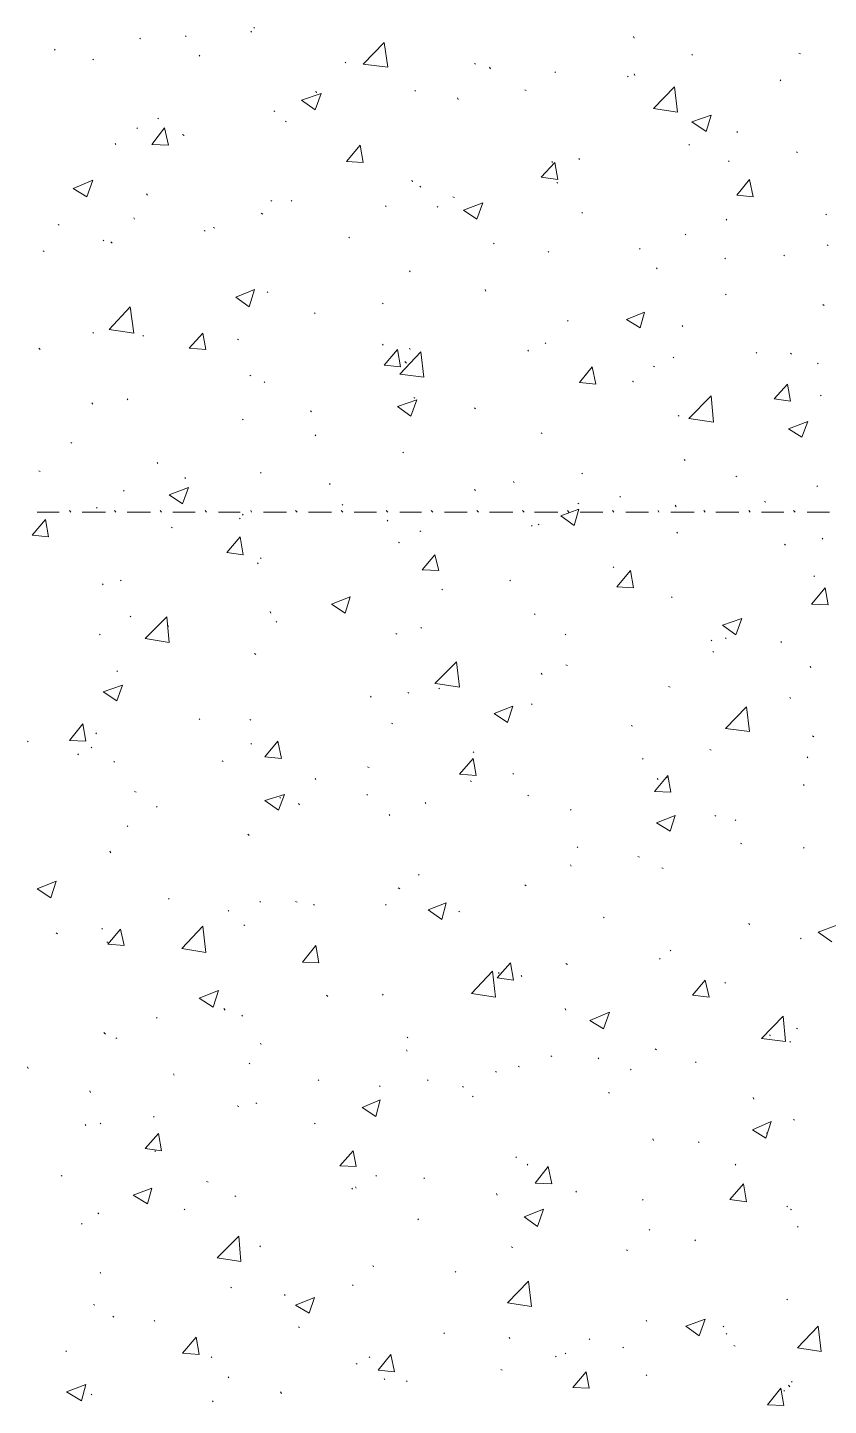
# Model space of a CAD drawing. Header units: millimetres. Extents: x 2928 to 3112, y 1220 to 1280.
# Drawn here: x 2953.438 to 2955.221, y 1250.22 to 1253.287 of the extents above; entities that cross this region are included whole.
import ezdxf

# ---------------------------------------------------------------- set-up
doc = ezdxf.new("R2010")
doc.units = ezdxf.units.MM

msp = doc.modelspace()

# ---------------------------------------------------------------- linework, layer by layer
at = {"color": 92, "linetype": 'Continuous', "lineweight": 13, "true_color": 0x00b800}
for points in [[(2953.9365, 1253.27713), (2953.93483, 1253.27879), (2953.93483, 1253.27879)], [(2953.94316, 1253.28546), (2953.9415, 1253.28713), (2953.9415, 1253.28713)], [(2953.68983, 1253.26213), (2953.68816, 1253.26379), (2953.68816, 1253.26379)], [(2953.7915, 1253.26713), (2953.78983, 1253.26879), (2953.78983, 1253.26879)], [(2954.18483, 1253.20546), (2954.2315, 1253.25379), (2954.2315, 1253.25379)], [(2954.23984, 1253.19879), (2954.2315, 1253.25379), (2954.2315, 1253.25379)], [(2954.78818, 1253.26379), (2954.78651, 1253.26713), (2954.78651, 1253.26713)], [(2953.49982, 1253.23713), (2953.49816, 1253.23879), (2953.49816, 1253.23879)], [(2953.58483, 1253.21546), (2953.58316, 1253.21713), (2953.58316, 1253.21713)], [(2953.8215, 1253.22379), (2953.81983, 1253.22546), (2953.81983, 1253.22546)], [(2954.91818, 1253.22546), (2954.91651, 1253.22713), (2954.91651, 1253.22713)], [(2955.15818, 1253.22879), (2955.15485, 1253.23046), (2955.15485, 1253.23046)], [(2954.1465, 1253.20879), (2954.14483, 1253.21046), (2954.14483, 1253.21046)], [(2954.18483, 1253.20546), (2954.23984, 1253.19879), (2954.23984, 1253.19879)], [(2954.43484, 1253.20546), (2954.43317, 1253.20713), (2954.43317, 1253.20713)], [(2954.46817, 1253.19546), (2954.46651, 1253.19879), (2954.46651, 1253.19879)], [(2954.61317, 1253.18712), (2954.61151, 1253.18879), (2954.61151, 1253.18879)], [(2954.78984, 1253.18046), (2954.78818, 1253.18379), (2954.78818, 1253.18379)], [(2954.77484, 1253.17712), (2954.77318, 1253.17879), (2954.77318, 1253.17879)], [(2954.83151, 1253.10712), (2954.87818, 1253.15546), (2954.87818, 1253.15546)], [(2954.88484, 1253.09879), (2954.87818, 1253.15546), (2954.87818, 1253.15546)], [(2955.11485, 1253.16879), (2955.11318, 1253.17046), (2955.11318, 1253.17046)], [(2954.04817, 1253.12546), (2954.0915, 1253.14046), (2954.0915, 1253.14046)], [(2954.04817, 1253.12546), (2954.07817, 1253.10379), (2954.07817, 1253.10379)], [(2954.07817, 1253.10379), (2954.0915, 1253.14046), (2954.0915, 1253.14046)], [(2954.0815, 1253.14212), (2954.07983, 1253.14546), (2954.07983, 1253.14546)], [(2954.3015, 1253.14546), (2954.29984, 1253.14712), (2954.29984, 1253.14712)], [(2954.3965, 1253.12712), (2954.39484, 1253.13046), (2954.39484, 1253.13046)], [(2954.54817, 1253.14712), (2954.54484, 1253.14879), (2954.54484, 1253.14879)], [(2953.98816, 1253.10046), (2953.9865, 1253.10212), (2953.9865, 1253.10212)], [(2954.83151, 1253.10712), (2954.88484, 1253.09879), (2954.88484, 1253.09879)], [(2954.91651, 1253.07712), (2954.95985, 1253.09212), (2954.95985, 1253.09212)], [(2954.94818, 1253.05546), (2954.95985, 1253.09212), (2954.95985, 1253.09212)], [(2953.68316, 1253.06212), (2953.68149, 1253.06379), (2953.68149, 1253.06379)], [(2953.71483, 1253.02712), (2953.74316, 1253.06379), (2953.74316, 1253.06379)], [(2953.72983, 1253.08379), (2953.72816, 1253.08546), (2953.72816, 1253.08546)], [(2953.75149, 1253.02546), (2953.74316, 1253.06379), (2953.74316, 1253.06379)], [(2954.01483, 1253.07712), (2954.0115, 1253.07879), (2954.0115, 1253.07879)], [(2954.91651, 1253.07712), (2954.94818, 1253.05546), (2954.94818, 1253.05546)], [(2953.63483, 1253.02712), (2953.63316, 1253.02879), (2953.63316, 1253.02879)], [(2953.7865, 1253.04712), (2953.78316, 1253.04879), (2953.78316, 1253.04879)], [(2955.01818, 1253.05379), (2955.01651, 1253.05546), (2955.01651, 1253.05546)], [(2953.71483, 1253.02712), (2953.75149, 1253.02546), (2953.75149, 1253.02546)], [(2954.14817, 1252.98879), (2954.17817, 1253.02546), (2954.17817, 1253.02546)], [(2954.18483, 1252.98712), (2954.17817, 1253.02546), (2954.17817, 1253.02546)], [(2954.91151, 1253.02546), (2954.90984, 1253.02712), (2954.90984, 1253.02712)], [(2955.15151, 1253.00879), (2955.14985, 1253.01046), (2955.14985, 1253.01046)], [(2954.14817, 1252.98879), (2954.18483, 1252.98712), (2954.18483, 1252.98712)], [(2954.58151, 1252.95379), (2954.61151, 1252.98712), (2954.61151, 1252.98712)], [(2954.60651, 1252.98712), (2954.60484, 1252.98879), (2954.60484, 1252.98879)], [(2954.61817, 1252.94879), (2954.61151, 1252.98712), (2954.61151, 1252.98712)], [(2954.66651, 1252.99379), (2954.66484, 1252.99546), (2954.66484, 1252.99546)], [(2954.99985, 1252.98879), (2954.99818, 1252.99046), (2954.99818, 1252.99046)], [(2953.53983, 1252.92879), (2953.58316, 1252.94712), (2953.58316, 1252.94712)], [(2953.56983, 1252.91045), (2953.58316, 1252.94712), (2953.58316, 1252.94712)], [(2954.29484, 1252.94379), (2954.29317, 1252.94712), (2954.29317, 1252.94712)], [(2954.58151, 1252.95379), (2954.61817, 1252.94879), (2954.61817, 1252.94879)], [(2954.61817, 1252.94045), (2954.61651, 1252.94212), (2954.61651, 1252.94212)], [(2955.01651, 1252.91379), (2955.04485, 1252.94879), (2955.04485, 1252.94879)], [(2955.05318, 1252.91045), (2955.04485, 1252.94879), (2955.04485, 1252.94879)], [(2953.53983, 1252.92879), (2953.56983, 1252.91045), (2953.56983, 1252.91045)], [(2953.70483, 1252.91379), (2953.70316, 1252.91712), (2953.70316, 1252.91712)], [(2954.31317, 1252.93212), (2954.3115, 1252.93379), (2954.3115, 1252.93379)], [(2954.38817, 1252.90879), (2954.38484, 1252.91045), (2954.38484, 1252.91045)], [(2955.01651, 1252.91379), (2955.05318, 1252.91045), (2955.05318, 1252.91045)], [(2953.9815, 1252.90045), (2953.97983, 1252.90212), (2953.97983, 1252.90212)], [(2954.0265, 1252.90045), (2954.02483, 1252.90212), (2954.02483, 1252.90212)], [(2954.2365, 1252.88879), (2954.23484, 1252.89045), (2954.23484, 1252.89045)], [(2954.3515, 1252.88712), (2954.34984, 1252.88879), (2954.34984, 1252.88879)], [(2954.40817, 1252.88045), (2954.4515, 1252.89712), (2954.4515, 1252.89712)], [(2954.40817, 1252.88045), (2954.43817, 1252.86045), (2954.43817, 1252.86045)], [(2954.43817, 1252.86045), (2954.4515, 1252.89712), (2954.4515, 1252.89712)], [(2954.67317, 1252.87379), (2954.67151, 1252.87545), (2954.67151, 1252.87545)], [(2953.50816, 1252.84712), (2953.50649, 1252.84879), (2953.50649, 1252.84879)], [(2953.67649, 1252.86045), (2953.67483, 1252.86379), (2953.67483, 1252.86379)], [(2953.9615, 1252.87212), (2953.95816, 1252.87379), (2953.95816, 1252.87379)], [(2954.99485, 1252.85879), (2954.99318, 1252.86045), (2954.99318, 1252.86045)], [(2955.21652, 1252.87045), (2955.21485, 1252.87212), (2955.21485, 1252.87212)], [(2953.60816, 1252.81212), (2953.60649, 1252.81379), (2953.60649, 1252.81379)], [(2953.83316, 1252.83379), (2953.8315, 1252.83545), (2953.8315, 1252.83545)], [(2953.85483, 1252.84045), (2953.8515, 1252.84212), (2953.8515, 1252.84212)], [(2954.15483, 1252.81879), (2954.15317, 1252.82045), (2954.15317, 1252.82045)], [(2954.90318, 1252.82545), (2954.90151, 1252.82712), (2954.90151, 1252.82712)], [(2953.47482, 1252.78879), (2953.47316, 1252.79045), (2953.47316, 1252.79045)], [(2953.62649, 1252.80712), (2953.62316, 1252.81045), (2953.62316, 1252.81045)], [(2954.47651, 1252.80545), (2954.47484, 1252.80712), (2954.47484, 1252.80712)], [(2954.59817, 1252.78712), (2954.59651, 1252.78879), (2954.59651, 1252.78879)], [(2954.80151, 1252.79379), (2954.79984, 1252.79545), (2954.79984, 1252.79545)], [(2955.21985, 1252.80212), (2955.21818, 1252.80379), (2955.21818, 1252.80379)], [(2954.83984, 1252.75045), (2954.83818, 1252.75212), (2954.83818, 1252.75212)], [(2954.99151, 1252.77212), (2954.98985, 1252.77379), (2954.98985, 1252.77379)], [(2955.12318, 1252.77879), (2955.12151, 1252.78045), (2955.12151, 1252.78045)], [(2954.28984, 1252.74379), (2954.28817, 1252.74545), (2954.28817, 1252.74545)], [(2953.9015, 1252.68712), (2953.94316, 1252.70378), (2953.94316, 1252.70378)], [(2953.9315, 1252.66545), (2953.94316, 1252.70378), (2953.94316, 1252.70378)], [(2953.97316, 1252.69712), (2953.9715, 1252.69878), (2953.9715, 1252.69878)], [(2954.45817, 1252.70045), (2954.4565, 1252.70378), (2954.4565, 1252.70378)], [(2954.99318, 1252.69212), (2954.99151, 1252.69378), (2954.99151, 1252.69378)], [(2953.61983, 1252.61545), (2953.66649, 1252.66545), (2953.66649, 1252.66545)], [(2953.67483, 1252.60712), (2953.66649, 1252.66545), (2953.66649, 1252.66545)], [(2953.66816, 1252.65878), (2953.66649, 1252.66045), (2953.66649, 1252.66045)], [(2953.9015, 1252.68712), (2953.9315, 1252.66545), (2953.9315, 1252.66545)], [(2954.22984, 1252.67212), (2954.22817, 1252.67378), (2954.22817, 1252.67378)], [(2955.21152, 1252.66878), (2955.20818, 1252.67045), (2955.20818, 1252.67045)], [(2954.07817, 1252.65045), (2954.0765, 1252.65212), (2954.0765, 1252.65212)], [(2954.64151, 1252.63378), (2954.63984, 1252.63545), (2954.63984, 1252.63545)], [(2954.77151, 1252.63712), (2954.81151, 1252.65378), (2954.81151, 1252.65378)], [(2954.77151, 1252.63712), (2954.80151, 1252.61878), (2954.80151, 1252.61878)], [(2954.80151, 1252.61878), (2954.81151, 1252.65378), (2954.81151, 1252.65378)], [(2953.58483, 1252.60712), (2953.58316, 1252.60878), (2953.58316, 1252.60878)], [(2953.61983, 1252.61545), (2953.67483, 1252.60712), (2953.67483, 1252.60712)], [(2953.69649, 1252.60045), (2953.69483, 1252.60212), (2953.69483, 1252.60212)], [(2953.79816, 1252.57378), (2953.82816, 1252.60712), (2953.82816, 1252.60712)], [(2953.83483, 1252.57045), (2953.82816, 1252.60712), (2953.82816, 1252.60712)], [(2954.89651, 1252.62212), (2954.89484, 1252.62378), (2954.89484, 1252.62378)], [(2953.46649, 1252.57045), (2953.46316, 1252.57378), (2953.46316, 1252.57378)], [(2953.79816, 1252.57378), (2953.83483, 1252.57045), (2953.83483, 1252.57045)], [(2953.90816, 1252.59212), (2953.90483, 1252.59378), (2953.90483, 1252.59378)], [(2954.22984, 1252.58045), (2954.22817, 1252.58212), (2954.22817, 1252.58212)], [(2954.2315, 1252.53545), (2954.2615, 1252.57045), (2954.2615, 1252.57045)], [(2954.26817, 1252.53212), (2954.2615, 1252.57045), (2954.2615, 1252.57045)], [(2954.28984, 1252.57045), (2954.28817, 1252.57378), (2954.28817, 1252.57378)], [(2954.55317, 1252.56712), (2954.55151, 1252.56878), (2954.55151, 1252.56878)], [(2954.59151, 1252.58378), (2954.58984, 1252.58545), (2954.58984, 1252.58545)], [(2954.2665, 1252.51545), (2954.31317, 1252.56545), (2954.31317, 1252.56545)], [(2954.2815, 1252.54045), (2954.27817, 1252.54378), (2954.27817, 1252.54378)], [(2954.31984, 1252.50878), (2954.31317, 1252.56545), (2954.31317, 1252.56545)], [(2954.87651, 1252.55212), (2954.87484, 1252.55378), (2954.87484, 1252.55378)], [(2955.06151, 1252.56212), (2955.05985, 1252.56378), (2955.05985, 1252.56378)], [(2955.13818, 1252.56045), (2955.13651, 1252.56212), (2955.13651, 1252.56212)], [(2955.19818, 1252.53878), (2955.19652, 1252.54045), (2955.19652, 1252.54045)], [(2953.93483, 1252.51212), (2953.93316, 1252.51378), (2953.93316, 1252.51378)], [(2954.2315, 1252.53545), (2954.26817, 1252.53212), (2954.26817, 1252.53212)], [(2954.2665, 1252.51545), (2954.31984, 1252.50878), (2954.31984, 1252.50878)], [(2954.66651, 1252.49712), (2954.69484, 1252.53212), (2954.69484, 1252.53212)], [(2954.68151, 1252.51378), (2954.67984, 1252.51545), (2954.67984, 1252.51545)], [(2954.70318, 1252.49378), (2954.69484, 1252.53212), (2954.69484, 1252.53212)], [(2954.83318, 1252.53212), (2954.83151, 1252.53378), (2954.83151, 1252.53378)], [(2953.9665, 1252.49712), (2953.96483, 1252.49878), (2953.96483, 1252.49878)], [(2954.66651, 1252.49712), (2954.70318, 1252.49378), (2954.70318, 1252.49378)], [(2954.78651, 1252.49878), (2954.78484, 1252.50045), (2954.78484, 1252.50045)], [(2955.09985, 1252.46045), (2955.12985, 1252.49378), (2955.12985, 1252.49378)], [(2955.13651, 1252.45545), (2955.12985, 1252.49378), (2955.12985, 1252.49378)], [(2953.58316, 1252.44878), (2953.58149, 1252.45211), (2953.58149, 1252.45211)], [(2953.66149, 1252.45878), (2953.65983, 1252.46045), (2953.65983, 1252.46045)], [(2954.2615, 1252.44378), (2954.30484, 1252.45878), (2954.30484, 1252.45878)], [(2954.2915, 1252.42211), (2954.30484, 1252.45878), (2954.30484, 1252.45878)], [(2954.29984, 1252.46211), (2954.29817, 1252.46378), (2954.29817, 1252.46378)], [(2954.90984, 1252.41711), (2954.95985, 1252.46711), (2954.95985, 1252.46711)], [(2954.96485, 1252.40878), (2954.95985, 1252.46711), (2954.95985, 1252.46711)], [(2955.09985, 1252.46045), (2955.13651, 1252.45545), (2955.13651, 1252.45545)], [(2955.20485, 1252.46711), (2955.20318, 1252.46878), (2955.20318, 1252.46878)], [(2953.91816, 1252.41378), (2953.9165, 1252.41545), (2953.9165, 1252.41545)], [(2954.06983, 1252.43211), (2954.06817, 1252.43378), (2954.06817, 1252.43378)], [(2954.2615, 1252.44378), (2954.2915, 1252.42211), (2954.2915, 1252.42211)], [(2954.43484, 1252.43878), (2954.43317, 1252.44045), (2954.43317, 1252.44045)], [(2954.88818, 1252.42211), (2954.88651, 1252.42378), (2954.88651, 1252.42378)], [(2954.90984, 1252.41711), (2954.96485, 1252.40878), (2954.96485, 1252.40878)], [(2954.58317, 1252.38378), (2954.58151, 1252.38545), (2954.58151, 1252.38545)], [(2955.13151, 1252.39378), (2955.17485, 1252.41045), (2955.17485, 1252.41045)], [(2955.13151, 1252.39378), (2955.16152, 1252.37545), (2955.16152, 1252.37545)], [(2955.16152, 1252.37545), (2955.17485, 1252.41045), (2955.17485, 1252.41045)], [(2953.53649, 1252.36211), (2953.53483, 1252.36378), (2953.53483, 1252.36378)], [(2954.07983, 1252.37878), (2954.07817, 1252.38045), (2954.07817, 1252.38045)], [(2954.27484, 1252.34045), (2954.27317, 1252.34211), (2954.27317, 1252.34211)], [(2954.90151, 1252.32378), (2954.89984, 1252.32545), (2954.89984, 1252.32545)], [(2953.46649, 1252.29878), (2953.46316, 1252.30045), (2953.46316, 1252.30045)], [(2953.72816, 1252.31711), (2953.72649, 1252.31878), (2953.72649, 1252.31878)], [(2953.95816, 1252.29545), (2953.9565, 1252.29711), (2953.9565, 1252.29711)], [(2954.67317, 1252.29378), (2954.67151, 1252.29545), (2954.67151, 1252.29545)], [(2953.75316, 1252.24711), (2953.7965, 1252.26378), (2953.7965, 1252.26378)], [(2953.78316, 1252.22711), (2953.7965, 1252.26378), (2953.7965, 1252.26378)], [(2953.78983, 1252.28378), (2953.78816, 1252.28545), (2953.78816, 1252.28545)], [(2954.1115, 1252.27045), (2954.10983, 1252.27211), (2954.10983, 1252.27211)], [(2954.52151, 1252.27378), (2954.51984, 1252.27711), (2954.51984, 1252.27711)], [(2955.01651, 1252.28711), (2955.01485, 1252.28878), (2955.01485, 1252.28878)], [(2955.19652, 1252.26545), (2955.19485, 1252.26711), (2955.19485, 1252.26711)], [(2953.65316, 1252.25544), (2953.65149, 1252.25711), (2953.65149, 1252.25711)], [(2953.75316, 1252.24711), (2953.78316, 1252.22711), (2953.78316, 1252.22711)], [(2954.43484, 1252.25711), (2954.43317, 1252.25878), (2954.43317, 1252.25878)], [(2954.75818, 1252.24211), (2954.75651, 1252.24378), (2954.75651, 1252.24378)], [(2955.08151, 1252.23044), (2955.07818, 1252.23211), (2955.07818, 1252.23211)], [(2953.59316, 1252.21711), (2953.59149, 1252.21878), (2953.59149, 1252.21878)], [(2953.91816, 1252.20211), (2953.9165, 1252.20378), (2953.9165, 1252.20378)], [(2954.13983, 1252.22378), (2954.13817, 1252.22544), (2954.13817, 1252.22544)], [(2954.62484, 1252.20044), (2954.66484, 1252.21544), (2954.66484, 1252.21544)], [(2954.62484, 1252.20044), (2954.65484, 1252.17878), (2954.65484, 1252.17878)], [(2954.65484, 1252.17878), (2954.66484, 1252.21544), (2954.66484, 1252.21544)], [(2954.66484, 1252.22711), (2954.66317, 1252.22878), (2954.66317, 1252.22878)], [(2954.88151, 1252.22044), (2954.87984, 1252.22378), (2954.87984, 1252.22378)], [(2953.44816, 1252.15711), (2953.47816, 1252.19211), (2953.47816, 1252.19211)], [(2953.48482, 1252.15378), (2953.47816, 1252.19211), (2953.47816, 1252.19211)], [(2953.75983, 1252.17378), (2953.75816, 1252.17544), (2953.75816, 1252.17544)], [(2953.9115, 1252.19378), (2953.90983, 1252.19544), (2953.90983, 1252.19544)], [(2954.23984, 1252.18878), (2954.23817, 1252.19044), (2954.23817, 1252.19044)], [(2954.56151, 1252.17711), (2954.55984, 1252.17878), (2954.55984, 1252.17878)], [(2954.57651, 1252.18044), (2954.57484, 1252.18211), (2954.57484, 1252.18211)], [(2953.44816, 1252.15711), (2953.48482, 1252.15378), (2953.48482, 1252.15378)], [(2953.8815, 1252.11878), (2953.9115, 1252.15378), (2953.9115, 1252.15378)], [(2953.91816, 1252.11378), (2953.9115, 1252.15378), (2953.9115, 1252.15378)], [(2954.2665, 1252.14044), (2954.26317, 1252.14211), (2954.26317, 1252.14211)], [(2954.31317, 1252.16544), (2954.3115, 1252.16711), (2954.3115, 1252.16711)], [(2954.88484, 1252.16211), (2954.88318, 1252.16378), (2954.88318, 1252.16378)], [(2955.20818, 1252.14878), (2955.20652, 1252.15044), (2955.20652, 1252.15044)], [(2953.8815, 1252.11878), (2953.91816, 1252.11378), (2953.91816, 1252.11378)], [(2954.3165, 1252.08044), (2954.34484, 1252.11378), (2954.34484, 1252.11378)], [(2954.35317, 1252.07878), (2954.34484, 1252.11378), (2954.34484, 1252.11378)], [(2955.12485, 1252.13544), (2955.12318, 1252.13711), (2955.12318, 1252.13711)], [(2953.9515, 1252.09378), (2953.94983, 1252.09544), (2953.94983, 1252.09544)], [(2953.95816, 1252.10544), (2953.9565, 1252.10711), (2953.9565, 1252.10711)], [(2954.3165, 1252.08044), (2954.35317, 1252.07878), (2954.35317, 1252.07878)], [(2954.74318, 1252.08544), (2954.74151, 1252.08711), (2954.74151, 1252.08711)], [(2954.74984, 1252.04211), (2954.77984, 1252.07878), (2954.77984, 1252.07878)], [(2954.78651, 1252.04044), (2954.77984, 1252.07878), (2954.77984, 1252.07878)], [(2953.60649, 1252.04711), (2953.60483, 1252.04878), (2953.60483, 1252.04878)], [(2953.64649, 1252.05544), (2953.64483, 1252.05711), (2953.64483, 1252.05711)], [(2954.51317, 1252.05544), (2954.51151, 1252.05711), (2954.51151, 1252.05711)], [(2955.18985, 1252.06544), (2955.18818, 1252.06711), (2955.18818, 1252.06711)], [(2954.11483, 1252.00377), (2954.1565, 1252.02044), (2954.1565, 1252.02044)], [(2954.14483, 1251.98377), (2954.1565, 1252.02044), (2954.1565, 1252.02044)], [(2954.3615, 1252.03544), (2954.35984, 1252.03711), (2954.35984, 1252.03711)], [(2954.74984, 1252.04211), (2954.78651, 1252.04044), (2954.78651, 1252.04044)], [(2954.87318, 1252.01877), (2954.87151, 1252.02044), (2954.87151, 1252.02044)], [(2955.18318, 1252.00377), (2955.21318, 1252.04044), (2955.21318, 1252.04044)], [(2955.21985, 1252.00211), (2955.21318, 1252.04044), (2955.21318, 1252.04044)], [(2953.97983, 1251.98377), (2953.97816, 1251.98711), (2953.97816, 1251.98711)], [(2954.11483, 1252.00377), (2954.14483, 1251.98377), (2954.14483, 1251.98377)], [(2955.18318, 1252.00377), (2955.21985, 1252.00211), (2955.21985, 1252.00211)], [(2953.66816, 1251.97544), (2953.66649, 1251.97711), (2953.66649, 1251.97711)], [(2953.69983, 1251.92711), (2953.74816, 1251.97544), (2953.74816, 1251.97544)], [(2953.75316, 1251.91877), (2953.74816, 1251.97544), (2953.74816, 1251.97544)], [(2953.75149, 1251.95377), (2953.74983, 1251.95711), (2953.74983, 1251.95711)], [(2953.99316, 1251.96377), (2953.9915, 1251.96544), (2953.9915, 1251.96544)], [(2954.56817, 1251.98044), (2954.56651, 1251.98211), (2954.56651, 1251.98211)], [(2954.98485, 1251.95711), (2955.02818, 1251.97211), (2955.02818, 1251.97211)], [(2954.98485, 1251.95711), (2955.01485, 1251.93544), (2955.01485, 1251.93544)], [(2955.01485, 1251.93544), (2955.02818, 1251.97211), (2955.02818, 1251.97211)], [(2953.59983, 1251.93544), (2953.59816, 1251.93711), (2953.59816, 1251.93711)], [(2953.69983, 1251.92711), (2953.75316, 1251.91877), (2953.75316, 1251.91877)], [(2954.25984, 1251.93711), (2954.25817, 1251.93877), (2954.25817, 1251.93877)], [(2954.31484, 1251.95044), (2954.31317, 1251.95211), (2954.31317, 1251.95211)], [(2954.63651, 1251.93544), (2954.63484, 1251.93711), (2954.63484, 1251.93711)], [(2954.96151, 1251.92211), (2954.95985, 1251.92377), (2954.95985, 1251.92377)], [(2954.99318, 1251.92711), (2954.99151, 1251.92877), (2954.99151, 1251.92877)], [(2953.9465, 1251.89211), (2953.94316, 1251.89377), (2953.94316, 1251.89377)], [(2954.96485, 1251.89711), (2954.96318, 1251.89877), (2954.96318, 1251.89877)], [(2955.11651, 1251.91877), (2955.11485, 1251.92044), (2955.11485, 1251.92044)], [(2954.34484, 1251.82711), (2954.39317, 1251.87544), (2954.39317, 1251.87544)], [(2954.39984, 1251.81877), (2954.39317, 1251.87544), (2954.39317, 1251.87544)], [(2954.63984, 1251.86711), (2954.63651, 1251.86877), (2954.63651, 1251.86877)], [(2955.18152, 1251.86211), (2955.17985, 1251.86544), (2955.17985, 1251.86544)], [(2953.63816, 1251.85377), (2953.63649, 1251.85544), (2953.63649, 1251.85544)], [(2954.58317, 1251.84711), (2954.58151, 1251.85044), (2954.58151, 1251.85044)], [(2953.60649, 1251.80877), (2953.64983, 1251.82377), (2953.64983, 1251.82377)], [(2953.60649, 1251.80877), (2953.63649, 1251.78877), (2953.63649, 1251.78877)], [(2953.63649, 1251.78877), (2953.64983, 1251.82377), (2953.64983, 1251.82377)], [(2954.2865, 1251.80544), (2954.28484, 1251.80711), (2954.28484, 1251.80711)], [(2954.3465, 1251.82711), (2954.39984, 1251.81877), (2954.39984, 1251.81877)], [(2954.35484, 1251.81544), (2954.35317, 1251.81711), (2954.35317, 1251.81711)], [(2954.86818, 1251.81877), (2954.86484, 1251.82044), (2954.86484, 1251.82044)], [(2954.20317, 1251.79711), (2954.2015, 1251.79877), (2954.2015, 1251.79877)], [(2954.47651, 1251.76044), (2954.51817, 1251.7771), (2954.51817, 1251.7771)], [(2954.50651, 1251.74044), (2954.51817, 1251.7771), (2954.51817, 1251.7771)], [(2954.56151, 1251.78044), (2954.55984, 1251.7821), (2954.55984, 1251.7821)], [(2954.99151, 1251.7271), (2955.03818, 1251.77544), (2955.03818, 1251.77544)], [(2955.04485, 1251.72044), (2955.03818, 1251.77544), (2955.03818, 1251.77544)], [(2955.13651, 1251.79377), (2955.13485, 1251.79711), (2955.13485, 1251.79711)], [(2953.8215, 1251.7471), (2953.81983, 1251.74877), (2953.81983, 1251.74877)], [(2953.93483, 1251.74544), (2953.93316, 1251.7471), (2953.93316, 1251.7471)], [(2954.47651, 1251.76044), (2954.50651, 1251.74044), (2954.50651, 1251.74044)], [(2953.53149, 1251.70044), (2953.56149, 1251.7371), (2953.56149, 1251.7371)], [(2953.56816, 1251.69877), (2953.56149, 1251.7371), (2953.56149, 1251.7371)], [(2953.59149, 1251.71544), (2953.58983, 1251.7171), (2953.58983, 1251.7171)], [(2954.2515, 1251.7371), (2954.24817, 1251.73877), (2954.24817, 1251.73877)], [(2954.78484, 1251.7321), (2954.78151, 1251.73377), (2954.78151, 1251.73377)], [(2954.99151, 1251.7271), (2955.04485, 1251.72044), (2955.04485, 1251.72044)], [(2955.18818, 1251.70877), (2955.18485, 1251.71044), (2955.18485, 1251.71044)], [(2953.43982, 1251.6971), (2953.43816, 1251.69877), (2953.43816, 1251.69877)], [(2953.53149, 1251.70044), (2953.56816, 1251.69877), (2953.56816, 1251.69877)], [(2953.58149, 1251.68377), (2953.57983, 1251.68544), (2953.57983, 1251.68544)], [(2953.9365, 1251.6921), (2953.93483, 1251.69377), (2953.93483, 1251.69377)], [(2953.9665, 1251.66377), (2953.99483, 1251.69877), (2953.99483, 1251.69877)], [(2954.00317, 1251.66044), (2953.99483, 1251.69877), (2953.99483, 1251.69877)], [(2954.95985, 1251.67877), (2954.95651, 1251.68044), (2954.95651, 1251.68044)], [(2953.55149, 1251.66877), (2953.54983, 1251.67044), (2953.54983, 1251.67044)], [(2953.63149, 1251.6521), (2953.62983, 1251.65377), (2953.62983, 1251.65377)], [(2953.87316, 1251.65377), (2953.8715, 1251.65544), (2953.8715, 1251.65544)], [(2953.9665, 1251.66377), (2954.00317, 1251.66044), (2954.00317, 1251.66044)], [(2954.39984, 1251.62544), (2954.42984, 1251.66044), (2954.42984, 1251.66044)], [(2954.4315, 1251.67377), (2954.42984, 1251.67544), (2954.42984, 1251.67544)], [(2954.4365, 1251.6221), (2954.42984, 1251.66044), (2954.42984, 1251.66044)], [(2954.80818, 1251.65877), (2954.80651, 1251.66044), (2954.80651, 1251.66044)], [(2955.17485, 1251.6621), (2955.17318, 1251.66377), (2955.17318, 1251.66377)], [(2954.19817, 1251.64044), (2954.19483, 1251.6421), (2954.19483, 1251.6421)], [(2954.39984, 1251.62544), (2954.4365, 1251.6221), (2954.4365, 1251.6221)], [(2954.51984, 1251.62544), (2954.51817, 1251.6271), (2954.51817, 1251.6271)], [(2954.83318, 1251.5871), (2954.86318, 1251.6221), (2954.86318, 1251.6221)], [(2954.86151, 1251.6171), (2954.85984, 1251.61877), (2954.85984, 1251.61877)], [(2954.86984, 1251.58544), (2954.86318, 1251.6221), (2954.86318, 1251.6221)], [(2953.67983, 1251.58544), (2953.67649, 1251.5871), (2953.67649, 1251.5871)], [(2954.07983, 1251.61377), (2954.07817, 1251.61544), (2954.07817, 1251.61544)], [(2954.4265, 1251.60877), (2954.42317, 1251.61044), (2954.42317, 1251.61044)], [(2954.83318, 1251.5871), (2954.86984, 1251.58544), (2954.86984, 1251.58544)], [(2954.84151, 1251.61377), (2954.83984, 1251.61544), (2954.83984, 1251.61544)], [(2955.16652, 1251.60044), (2955.16485, 1251.6021), (2955.16485, 1251.6021)], [(2953.9665, 1251.5671), (2954.00983, 1251.58044), (2954.00983, 1251.58044)], [(2953.9665, 1251.5671), (2953.9965, 1251.54543), (2953.9965, 1251.54543)], [(2953.9965, 1251.54543), (2954.00983, 1251.58044), (2954.00983, 1251.58044)], [(2954.0015, 1251.5721), (2953.99983, 1251.57377), (2953.99983, 1251.57377)], [(2954.04317, 1251.5571), (2954.0415, 1251.56043), (2954.0415, 1251.56043)], [(2954.19483, 1251.57877), (2954.19317, 1251.58044), (2954.19317, 1251.58044)], [(2954.32484, 1251.56043), (2954.32317, 1251.5621), (2954.32317, 1251.5621)], [(2954.55317, 1251.5771), (2954.55151, 1251.57877), (2954.55151, 1251.57877)], [(2953.72649, 1251.5521), (2953.72483, 1251.55377), (2953.72483, 1251.55377)], [(2954.24484, 1251.53377), (2954.24317, 1251.53543), (2954.24317, 1251.53543)], [(2954.64817, 1251.54543), (2954.64651, 1251.5471), (2954.64651, 1251.5471)], [(2954.83818, 1251.5171), (2954.87984, 1251.53377), (2954.87984, 1251.53377)], [(2954.86818, 1251.49877), (2954.87984, 1251.53377), (2954.87984, 1251.53377)], [(2954.96985, 1251.5321), (2954.96818, 1251.53377), (2954.96818, 1251.53377)], [(2953.66149, 1251.50877), (2953.65983, 1251.51043), (2953.65983, 1251.51043)], [(2954.83818, 1251.5171), (2954.86818, 1251.49877), (2954.86818, 1251.49877)], [(2955.01485, 1251.5221), (2955.01318, 1251.52377), (2955.01318, 1251.52377)], [(2953.9315, 1251.48877), (2953.92816, 1251.4921), (2953.92816, 1251.4921)], [(2954.66317, 1251.4621), (2954.66151, 1251.46377), (2954.66151, 1251.46377)], [(2955.02818, 1251.47043), (2955.02485, 1251.4721), (2955.02485, 1251.4721)], [(2953.62316, 1251.45043), (2953.62149, 1251.45377), (2953.62149, 1251.45377)], [(2954.79984, 1251.44043), (2954.79651, 1251.4421), (2954.79651, 1251.4421)], [(2955.16652, 1251.46043), (2955.16485, 1251.4621), (2955.16485, 1251.4621)], [(2954.30984, 1251.40043), (2954.30817, 1251.4021), (2954.30817, 1251.4021)], [(2954.64817, 1251.42043), (2954.64651, 1251.42377), (2954.64651, 1251.42377)], [(2954.85318, 1251.41543), (2954.84984, 1251.4171), (2954.84984, 1251.4171)], [(2953.45982, 1251.37043), (2953.50149, 1251.3871), (2953.50149, 1251.3871)], [(2953.48982, 1251.35043), (2953.50149, 1251.3871), (2953.50149, 1251.3871)], [(2954.2665, 1251.37043), (2954.26317, 1251.3721), (2954.26317, 1251.3721)], [(2954.54817, 1251.3771), (2954.54484, 1251.37877), (2954.54484, 1251.37877)], [(2953.45982, 1251.37043), (2953.48982, 1251.35043), (2953.48982, 1251.35043)], [(2953.75316, 1251.3471), (2953.75149, 1251.34877), (2953.75149, 1251.34877)], [(2953.9565, 1251.34043), (2953.95483, 1251.3421), (2953.95483, 1251.3421)], [(2954.03817, 1251.34043), (2954.03483, 1251.3421), (2954.03483, 1251.3421)], [(2953.8865, 1251.32043), (2953.88483, 1251.3221), (2953.88483, 1251.3221)], [(2954.0765, 1251.33377), (2954.07483, 1251.33543), (2954.07483, 1251.33543)], [(2954.2365, 1251.33377), (2954.23484, 1251.33543), (2954.23484, 1251.33543)], [(2954.32984, 1251.32376), (2954.36984, 1251.33877), (2954.36984, 1251.33877)], [(2954.32984, 1251.32376), (2954.35984, 1251.3021), (2954.35984, 1251.3021)], [(2954.35984, 1251.3021), (2954.36984, 1251.33877), (2954.36984, 1251.33877)], [(2954.39984, 1251.31876), (2954.39817, 1251.32043), (2954.39817, 1251.32043)], [(2953.60483, 1251.28043), (2953.60316, 1251.2821), (2953.60316, 1251.2821)], [(2953.61649, 1251.2471), (2953.64483, 1251.28043), (2953.64483, 1251.28043)], [(2953.65316, 1251.24376), (2953.64483, 1251.28043), (2953.64483, 1251.28043)], [(2953.7815, 1251.2371), (2953.82816, 1251.2871), (2953.82816, 1251.2871)], [(2953.83483, 1251.22876), (2953.82816, 1251.2871), (2953.82816, 1251.2871)], [(2953.9215, 1251.28876), (2953.91983, 1251.29043), (2953.91983, 1251.29043)], [(2954.72151, 1251.30543), (2954.71984, 1251.3071), (2954.71984, 1251.3071)], [(2955.04485, 1251.29043), (2955.04318, 1251.29376), (2955.04318, 1251.29376)], [(2955.19818, 1251.27376), (2955.24152, 1251.29043), (2955.24152, 1251.29043)], [(2953.50482, 1251.27043), (2953.50149, 1251.2721), (2953.50149, 1251.2721)], [(2953.61649, 1251.25043), (2953.61483, 1251.2521), (2953.61483, 1251.2521)], [(2955.15985, 1251.25876), (2955.15818, 1251.26043), (2955.15818, 1251.26043)], [(2955.19818, 1251.27376), (2955.22818, 1251.2521), (2955.22818, 1251.2521)], [(2953.61649, 1251.2471), (2953.65316, 1251.24376), (2953.65316, 1251.24376)], [(2953.7815, 1251.2371), (2953.83483, 1251.22876), (2953.83483, 1251.22876)], [(2954.04983, 1251.2071), (2954.07983, 1251.24376), (2954.07983, 1251.24376)], [(2954.0865, 1251.20543), (2954.07983, 1251.24376), (2954.07983, 1251.24376)], [(2954.86984, 1251.2321), (2954.86818, 1251.23376), (2954.86818, 1251.23376)], [(2954.04983, 1251.2071), (2954.0865, 1251.20543), (2954.0865, 1251.20543)], [(2954.48317, 1251.1721), (2954.51317, 1251.20543), (2954.51317, 1251.20543)], [(2954.51984, 1251.1671), (2954.51317, 1251.20543), (2954.51317, 1251.20543)], [(2954.63984, 1251.2021), (2954.63651, 1251.20376), (2954.63651, 1251.20376)], [(2954.84651, 1251.21376), (2954.84484, 1251.21543), (2954.84484, 1251.21543)], [(2954.4265, 1251.1371), (2954.47317, 1251.1871), (2954.47317, 1251.1871)], [(2954.47984, 1251.12876), (2954.47317, 1251.1871), (2954.47317, 1251.1871)], [(2954.48317, 1251.1721), (2954.51984, 1251.1671), (2954.51984, 1251.1671)], [(2954.48817, 1251.1821), (2954.48651, 1251.18376), (2954.48651, 1251.18376)], [(2954.53817, 1251.17543), (2954.53651, 1251.1771), (2954.53651, 1251.1771)], [(2954.91818, 1251.13376), (2954.94651, 1251.1671), (2954.94651, 1251.1671)], [(2954.95485, 1251.12876), (2954.94651, 1251.1671), (2954.94651, 1251.1671)], [(2954.99151, 1251.16043), (2954.98985, 1251.1621), (2954.98985, 1251.1621)], [(2953.81983, 1251.1271), (2953.86316, 1251.14376), (2953.86316, 1251.14376)], [(2953.81983, 1251.1271), (2953.8515, 1251.1071), (2953.8515, 1251.1071)], [(2953.8515, 1251.1071), (2953.86316, 1251.14376), (2953.86316, 1251.14376)], [(2954.1065, 1251.13043), (2954.10317, 1251.13376), (2954.10317, 1251.13376)], [(2954.22984, 1251.13376), (2954.22817, 1251.13543), (2954.22817, 1251.13543)], [(2954.4265, 1251.1371), (2954.47984, 1251.12876), (2954.47984, 1251.12876)], [(2954.91818, 1251.13376), (2954.95485, 1251.12876), (2954.95485, 1251.12876)], [(2953.87816, 1251.10043), (2953.87483, 1251.10376), (2953.87483, 1251.10376)], [(2954.63651, 1251.10043), (2954.63484, 1251.10376), (2954.63484, 1251.10376)], [(2954.68984, 1251.07709), (2954.73318, 1251.09543), (2954.73318, 1251.09543)], [(2954.71984, 1251.05876), (2954.73318, 1251.09543), (2954.73318, 1251.09543)], [(2953.72649, 1251.08209), (2953.72483, 1251.08376), (2953.72483, 1251.08376)], [(2953.9165, 1251.08709), (2953.91483, 1251.08876), (2953.91483, 1251.08876)], [(2954.68984, 1251.07709), (2954.71984, 1251.05876), (2954.71984, 1251.05876)], [(2955.07151, 1251.03709), (2955.11985, 1251.08709), (2955.11985, 1251.08709)], [(2955.12485, 1251.03043), (2955.11985, 1251.08709), (2955.11985, 1251.08709)], [(2953.61149, 1251.04709), (2953.60816, 1251.05043), (2953.60816, 1251.05043)], [(2953.63649, 1251.03709), (2953.63483, 1251.03876), (2953.63483, 1251.03876)], [(2954.28484, 1251.03876), (2954.28317, 1251.04043), (2954.28317, 1251.04043)], [(2955.07151, 1251.03709), (2955.12485, 1251.03043), (2955.12485, 1251.03043)], [(2955.09151, 1251.04376), (2955.08985, 1251.04543), (2955.08985, 1251.04543)], [(2955.15151, 1251.05876), (2955.14985, 1251.06043), (2955.14985, 1251.06043)], [(2953.95816, 1251.02376), (2953.9565, 1251.02709), (2953.9565, 1251.02709)], [(2954.28317, 1251.00876), (2954.2815, 1251.01209), (2954.2815, 1251.01209)], [(2954.83818, 1251.01209), (2954.83484, 1251.01376), (2954.83484, 1251.01376)], [(2955.13651, 1251.02876), (2955.13485, 1251.03043), (2955.13485, 1251.03043)], [(2953.43982, 1250.97043), (2953.43816, 1250.97376), (2953.43816, 1250.97376)], [(2953.93316, 1250.98043), (2953.9315, 1250.98209), (2953.9315, 1250.98209)], [(2954.53317, 1250.97376), (2954.52984, 1250.97543), (2954.52984, 1250.97543)], [(2954.60484, 1250.99709), (2954.60317, 1250.99876), (2954.60317, 1250.99876)], [(2954.70984, 1250.99209), (2954.70818, 1250.99376), (2954.70818, 1250.99376)], [(2954.92651, 1250.98376), (2954.92484, 1250.98543), (2954.92484, 1250.98543)], [(2953.76483, 1250.95543), (2953.76316, 1250.95876), (2953.76316, 1250.95876)], [(2954.0865, 1250.94376), (2954.08483, 1250.94543), (2954.08483, 1250.94543)], [(2954.32984, 1250.94376), (2954.32817, 1250.94543), (2954.32817, 1250.94543)], [(2954.48151, 1250.96209), (2954.47984, 1250.96376), (2954.47984, 1250.96376)], [(2954.78151, 1250.96709), (2954.77984, 1250.96876), (2954.77984, 1250.96876)], [(2953.57816, 1250.91709), (2953.57649, 1250.92043), (2953.57649, 1250.92043)], [(2954.22317, 1250.93043), (2954.2215, 1250.93209), (2954.2215, 1250.93209)], [(2954.40817, 1250.92876), (2954.4065, 1250.93043), (2954.4065, 1250.93043)], [(2954.73318, 1250.91543), (2954.73151, 1250.91709), (2954.73151, 1250.91709)], [(2953.90816, 1250.88543), (2953.90483, 1250.88709), (2953.90483, 1250.88709)], [(2953.94816, 1250.89209), (2953.9465, 1250.89376), (2953.9465, 1250.89376)], [(2954.18317, 1250.88376), (2954.22317, 1250.90043), (2954.22317, 1250.90043)], [(2954.18317, 1250.88376), (2954.21317, 1250.86376), (2954.21317, 1250.86376)], [(2954.21317, 1250.86376), (2954.22317, 1250.90043), (2954.22317, 1250.90043)], [(2954.42984, 1250.90709), (2954.42817, 1250.90876), (2954.42817, 1250.90876)], [(2955.05485, 1250.90209), (2955.05318, 1250.90543), (2955.05318, 1250.90543)], [(2953.71983, 1250.86209), (2953.71816, 1250.86376), (2953.71816, 1250.86376)], [(2955.05151, 1250.83376), (2955.09318, 1250.85209), (2955.09318, 1250.85209)], [(2955.08151, 1250.81542), (2955.09318, 1250.85209), (2955.09318, 1250.85209)], [(2955.14485, 1250.85542), (2955.14318, 1250.85709), (2955.14318, 1250.85709)], [(2953.56816, 1250.84376), (2953.56649, 1250.84542), (2953.56649, 1250.84542)], [(2953.60149, 1250.84709), (2953.59983, 1250.84876), (2953.59983, 1250.84876)], [(2953.69983, 1250.79209), (2953.72983, 1250.82542), (2953.72983, 1250.82542)], [(2953.73649, 1250.78709), (2953.72983, 1250.82542), (2953.72983, 1250.82542)], [(2954.07817, 1250.84709), (2954.0765, 1250.84876), (2954.0765, 1250.84876)], [(2955.05151, 1250.83376), (2955.08151, 1250.81542), (2955.08151, 1250.81542)], [(2955.08485, 1250.82542), (2955.08318, 1250.82709), (2955.08318, 1250.82709)], [(2953.69983, 1250.79209), (2953.73649, 1250.78709), (2953.73649, 1250.78709)], [(2954.83151, 1250.81042), (2954.82984, 1250.81376), (2954.82984, 1250.81376)], [(2954.93318, 1250.80542), (2954.93151, 1250.80709), (2954.93151, 1250.80709)], [(2953.72316, 1250.78542), (2953.72149, 1250.78709), (2953.72149, 1250.78709)], [(2954.13317, 1250.75376), (2954.16317, 1250.78709), (2954.16317, 1250.78709)], [(2954.16983, 1250.75209), (2954.16317, 1250.78709), (2954.16317, 1250.78709)], [(2954.52651, 1250.77209), (2954.52484, 1250.77376), (2954.52484, 1250.77376)], [(2953.51482, 1250.73042), (2953.51316, 1250.73209), (2953.51316, 1250.73209)], [(2954.13317, 1250.75376), (2954.16983, 1250.75209), (2954.16983, 1250.75209)], [(2954.21483, 1250.73042), (2954.21317, 1250.73209), (2954.21317, 1250.73209)], [(2954.55151, 1250.75542), (2954.54984, 1250.75709), (2954.54984, 1250.75709)], [(2954.56817, 1250.71542), (2954.59651, 1250.75209), (2954.59651, 1250.75209)], [(2954.60484, 1250.71376), (2954.59651, 1250.75209), (2954.59651, 1250.75209)], [(2955.01485, 1250.75542), (2955.01318, 1250.75709), (2955.01318, 1250.75709)], [(2953.67316, 1250.68876), (2953.71483, 1250.70376), (2953.71483, 1250.70376)], [(2953.70483, 1250.66876), (2953.71483, 1250.70376), (2953.71483, 1250.70376)], [(2953.83983, 1250.71709), (2953.8365, 1250.71876), (2953.8365, 1250.71876)], [(2954.1615, 1250.70209), (2954.15983, 1250.70376), (2954.15983, 1250.70376)], [(2954.16983, 1250.70376), (2954.16817, 1250.70709), (2954.16817, 1250.70709)], [(2954.3215, 1250.72542), (2954.31984, 1250.72709), (2954.31984, 1250.72709)], [(2954.56817, 1250.71542), (2954.60484, 1250.71376), (2954.60484, 1250.71376)], [(2954.65984, 1250.69542), (2954.65817, 1250.69709), (2954.65817, 1250.69709)], [(2955.00151, 1250.67876), (2955.03151, 1250.71376), (2955.03151, 1250.71376)], [(2955.03818, 1250.67376), (2955.03151, 1250.71376), (2955.03151, 1250.71376)], [(2953.67316, 1250.68876), (2953.70483, 1250.66876), (2953.70483, 1250.66876)], [(2953.9015, 1250.68542), (2953.89983, 1250.68709), (2953.89983, 1250.68709)], [(2954.48317, 1250.68876), (2954.48151, 1250.69209), (2954.48151, 1250.69209)], [(2954.80818, 1250.67709), (2954.80651, 1250.67876), (2954.80651, 1250.67876)], [(2955.00151, 1250.67876), (2955.03818, 1250.67376), (2955.03818, 1250.67376)], [(2953.59649, 1250.64709), (2953.59483, 1250.64876), (2953.59483, 1250.64876)], [(2953.78816, 1250.65542), (2953.7865, 1250.65709), (2953.7865, 1250.65709)], [(2954.30817, 1250.63376), (2954.3065, 1250.63542), (2954.3065, 1250.63542)], [(2954.54317, 1250.64042), (2954.58651, 1250.65709), (2954.58651, 1250.65709)], [(2954.54317, 1250.64042), (2954.57317, 1250.61875), (2954.57317, 1250.61875)], [(2954.57317, 1250.61875), (2954.58651, 1250.65709), (2954.58651, 1250.65709)], [(2955.12985, 1250.66209), (2955.12818, 1250.66376), (2955.12818, 1250.66376)], [(2955.13818, 1250.65542), (2955.13651, 1250.65709), (2955.13651, 1250.65709)], [(2953.55983, 1250.62375), (2953.55816, 1250.62542), (2953.55816, 1250.62542)], [(2954.82318, 1250.61042), (2954.82151, 1250.61209), (2954.82151, 1250.61209)], [(2955.15318, 1250.61709), (2955.15151, 1250.61875), (2955.15151, 1250.61875)], [(2953.85983, 1250.54875), (2953.90816, 1250.59709), (2953.90816, 1250.59709)], [(2953.91316, 1250.54042), (2953.90816, 1250.59709), (2953.90816, 1250.59709)], [(2953.9565, 1250.57375), (2953.95483, 1250.57542), (2953.95483, 1250.57542)], [(2954.92484, 1250.58709), (2954.92318, 1250.58875), (2954.92318, 1250.58875)], [(2953.85983, 1250.54875), (2953.91316, 1250.54042), (2953.91316, 1250.54042)], [(2954.51817, 1250.57209), (2954.51484, 1250.57375), (2954.51484, 1250.57375)], [(2954.77318, 1250.56542), (2954.77151, 1250.56709), (2954.77151, 1250.56709)], [(2953.60149, 1250.51375), (2953.59983, 1250.51709), (2953.59983, 1250.51709)], [(2954.20817, 1250.52875), (2954.2065, 1250.53209), (2954.2065, 1250.53209)], [(2954.3915, 1250.51709), (2954.38984, 1250.51875), (2954.38984, 1250.51875)], [(2953.89316, 1250.48209), (2953.88983, 1250.48375), (2953.88983, 1250.48375)], [(2954.16317, 1250.48709), (2954.1615, 1250.48875), (2954.1615, 1250.48875)], [(2954.50651, 1250.44875), (2954.55317, 1250.49709), (2954.55317, 1250.49709)], [(2954.55984, 1250.44042), (2954.55317, 1250.49709), (2954.55317, 1250.49709)], [(2954.0115, 1250.46542), (2954.00983, 1250.46709), (2954.00983, 1250.46709)], [(2954.03483, 1250.44375), (2954.0765, 1250.46042), (2954.0765, 1250.46042)], [(2954.06483, 1250.42542), (2954.0765, 1250.46042), (2954.0765, 1250.46042)], [(2955.12985, 1250.45542), (2955.12818, 1250.45709), (2955.12818, 1250.45709)], [(2953.58816, 1250.44375), (2953.58483, 1250.44542), (2953.58483, 1250.44542)], [(2954.03483, 1250.44375), (2954.06483, 1250.42542), (2954.06483, 1250.42542)], [(2954.50651, 1250.44875), (2954.55984, 1250.44042), (2954.55984, 1250.44042)], [(2953.62983, 1250.41709), (2953.62816, 1250.41875), (2953.62816, 1250.41875)], [(2953.72149, 1250.40709), (2953.71983, 1250.41042), (2953.71983, 1250.41042)], [(2954.04317, 1250.39375), (2954.0415, 1250.39542), (2954.0415, 1250.39542)], [(2954.81651, 1250.40709), (2954.81484, 1250.41042), (2954.81484, 1250.41042)], [(2954.90318, 1250.39709), (2954.94651, 1250.41209), (2954.94651, 1250.41209)], [(2954.90318, 1250.39709), (2954.93318, 1250.37542), (2954.93318, 1250.37542)], [(2954.93318, 1250.37542), (2954.94651, 1250.41209), (2954.94651, 1250.41209)], [(2954.98818, 1250.39542), (2954.98651, 1250.39709), (2954.98651, 1250.39709)], [(2955.15151, 1250.34875), (2955.19818, 1250.39709), (2955.19818, 1250.39709)], [(2955.20485, 1250.34042), (2955.19818, 1250.39709), (2955.19818, 1250.39709)], [(2953.78316, 1250.33708), (2953.81316, 1250.37208), (2953.81316, 1250.37208)], [(2953.81983, 1250.33375), (2953.81316, 1250.37208), (2953.81316, 1250.37208)], [(2954.3665, 1250.38042), (2954.36484, 1250.38208), (2954.36484, 1250.38208)], [(2954.51151, 1250.36875), (2954.50984, 1250.37208), (2954.50984, 1250.37208)], [(2954.68984, 1250.36708), (2954.68817, 1250.36875), (2954.68817, 1250.36875)], [(2954.99485, 1250.37875), (2954.99318, 1250.38042), (2954.99318, 1250.38042)], [(2953.52482, 1250.34042), (2953.52316, 1250.34208), (2953.52316, 1250.34208)], [(2953.78316, 1250.33708), (2953.81983, 1250.33375), (2953.81983, 1250.33375)], [(2953.84816, 1250.32708), (2953.8465, 1250.32875), (2953.8465, 1250.32875)], [(2954.19983, 1250.32708), (2954.19817, 1250.32875), (2954.19817, 1250.32875)], [(2954.21817, 1250.29875), (2954.2465, 1250.33375), (2954.2465, 1250.33375)], [(2954.25484, 1250.29542), (2954.2465, 1250.33375), (2954.2465, 1250.33375)], [(2954.61484, 1250.32875), (2954.61317, 1250.33042), (2954.61317, 1250.33042)], [(2954.63651, 1250.33542), (2954.63484, 1250.33708), (2954.63484, 1250.33708)], [(2954.76484, 1250.34875), (2954.76318, 1250.35042), (2954.76318, 1250.35042)], [(2955.01318, 1250.35208), (2955.00985, 1250.35375), (2955.00985, 1250.35375)], [(2955.15151, 1250.34875), (2955.20485, 1250.34042), (2955.20485, 1250.34042)], [(2954.1715, 1250.31208), (2954.16983, 1250.31375), (2954.16983, 1250.31375)], [(2954.21817, 1250.29875), (2954.25484, 1250.29542), (2954.25484, 1250.29542)], [(2954.49484, 1250.29875), (2954.49151, 1250.30042), (2954.49151, 1250.30042)], [(2953.8865, 1250.28208), (2953.88483, 1250.28375), (2953.88483, 1250.28375)], [(2954.23317, 1250.27708), (2954.2315, 1250.28042), (2954.2315, 1250.28042)], [(2954.28317, 1250.27375), (2954.2815, 1250.27542), (2954.2815, 1250.27542)], [(2954.65151, 1250.26042), (2954.68151, 1250.29542), (2954.68151, 1250.29542)], [(2954.68817, 1250.25875), (2954.68151, 1250.29542), (2954.68151, 1250.29542)], [(2954.81651, 1250.28708), (2954.81484, 1250.28875), (2954.81484, 1250.28875)], [(2955.13985, 1250.27208), (2955.13818, 1250.27375), (2955.13818, 1250.27375)], [(2953.52482, 1250.25042), (2953.56816, 1250.26708), (2953.56816, 1250.26708)], [(2953.52482, 1250.25042), (2953.55816, 1250.23042), (2953.55816, 1250.23042)], [(2953.55816, 1250.23042), (2953.56816, 1250.26708), (2953.56816, 1250.26708)], [(2953.58149, 1250.24375), (2953.57983, 1250.24542), (2953.57983, 1250.24542)], [(2954.00317, 1250.24708), (2954.0015, 1250.25042), (2954.0015, 1250.25042)], [(2954.65151, 1250.26042), (2954.68817, 1250.25875), (2954.68817, 1250.25875)], [(2955.08485, 1250.22208), (2955.11485, 1250.25875), (2955.11485, 1250.25875)], [(2955.12151, 1250.22042), (2955.11485, 1250.25875), (2955.11485, 1250.25875)], [(2955.12318, 1250.25208), (2955.12151, 1250.25375), (2955.12151, 1250.25375)], [(2955.13485, 1250.26208), (2955.13151, 1250.26542), (2955.13151, 1250.26542)], [(2953.8515, 1250.22875), (2953.84983, 1250.23042), (2953.84983, 1250.23042)], [(2955.08485, 1250.22208), (2955.12151, 1250.22042), (2955.12151, 1250.22042)]]:
    msp.add_lwpolyline(points, dxfattribs=at)
at = {"color": 7, "linetype": 'Continuous', "lineweight": 20, "true_color": 0x000007}
for points in [[(2953.50816, 1252.20878), (2953.45982, 1252.20878), (2953.45982, 1252.20878)], [(2953.53483, 1252.20878), (2953.53149, 1252.21211), (2953.53149, 1252.21211)], [(2953.61149, 1252.20878), (2953.55983, 1252.20878), (2953.55983, 1252.20878)], [(2953.63483, 1252.20878), (2953.63149, 1252.21211), (2953.63149, 1252.21211)], [(2953.71149, 1252.20878), (2953.65983, 1252.20878), (2953.65983, 1252.20878)], [(2953.73649, 1252.20878), (2953.73316, 1252.21211), (2953.73316, 1252.21211)], [(2953.8115, 1252.20878), (2953.7615, 1252.20878), (2953.7615, 1252.20878)], [(2953.8365, 1252.20878), (2953.83316, 1252.21211), (2953.83316, 1252.21211)], [(2953.9115, 1252.20878), (2953.86316, 1252.20878), (2953.86316, 1252.20878)], [(2953.9365, 1252.20878), (2953.93483, 1252.21211), (2953.93483, 1252.21211)], [(2954.01483, 1252.20878), (2953.96316, 1252.20878), (2953.96316, 1252.20878)], [(2954.03817, 1252.20878), (2954.03483, 1252.21211), (2954.03483, 1252.21211)], [(2954.11483, 1252.20878), (2954.06317, 1252.20878), (2954.06317, 1252.20878)], [(2954.13983, 1252.20878), (2954.1365, 1252.21211), (2954.1365, 1252.21211)], [(2954.21483, 1252.20878), (2954.16483, 1252.20878), (2954.16483, 1252.20878)], [(2954.23984, 1252.20878), (2954.2365, 1252.21211), (2954.2365, 1252.21211)], [(2954.31484, 1252.20878), (2954.2665, 1252.20878), (2954.2665, 1252.20878)], [(2954.33984, 1252.20878), (2954.3365, 1252.21211), (2954.3365, 1252.21211)], [(2954.4165, 1252.20878), (2954.3665, 1252.20878), (2954.3665, 1252.20878)], [(2954.4415, 1252.20878), (2954.43817, 1252.21211), (2954.43817, 1252.21211)], [(2954.51817, 1252.20878), (2954.46651, 1252.20878), (2954.46651, 1252.20878)], [(2954.54317, 1252.20878), (2954.53984, 1252.21211), (2954.53984, 1252.21211)], [(2954.61817, 1252.20878), (2954.56651, 1252.20878), (2954.56651, 1252.20878)], [(2954.64317, 1252.20878), (2954.63984, 1252.21211), (2954.63984, 1252.21211)], [(2954.71818, 1252.20878), (2954.66817, 1252.20878), (2954.66817, 1252.20878)], [(2954.74318, 1252.20878), (2954.73984, 1252.21211), (2954.73984, 1252.21211)], [(2954.81984, 1252.20878), (2954.76984, 1252.20878), (2954.76984, 1252.20878)], [(2954.84318, 1252.20878), (2954.84151, 1252.21211), (2954.84151, 1252.21211)], [(2954.92151, 1252.20878), (2954.86984, 1252.20878), (2954.86984, 1252.20878)], [(2954.94651, 1252.20878), (2954.94318, 1252.21211), (2954.94318, 1252.21211)], [(2955.02151, 1252.20878), (2954.96985, 1252.20878), (2954.96985, 1252.20878)], [(2955.04651, 1252.20878), (2955.04318, 1252.21211), (2955.04318, 1252.21211)], [(2955.12151, 1252.20878), (2955.07151, 1252.20878), (2955.07151, 1252.20878)], [(2955.14651, 1252.20878), (2955.14318, 1252.21211), (2955.14318, 1252.21211)], [(2955.22318, 1252.20878), (2955.17318, 1252.20878), (2955.17318, 1252.20878)]]:
    msp.add_lwpolyline(points, dxfattribs=at)

doc.saveas('drawing.dxf')
